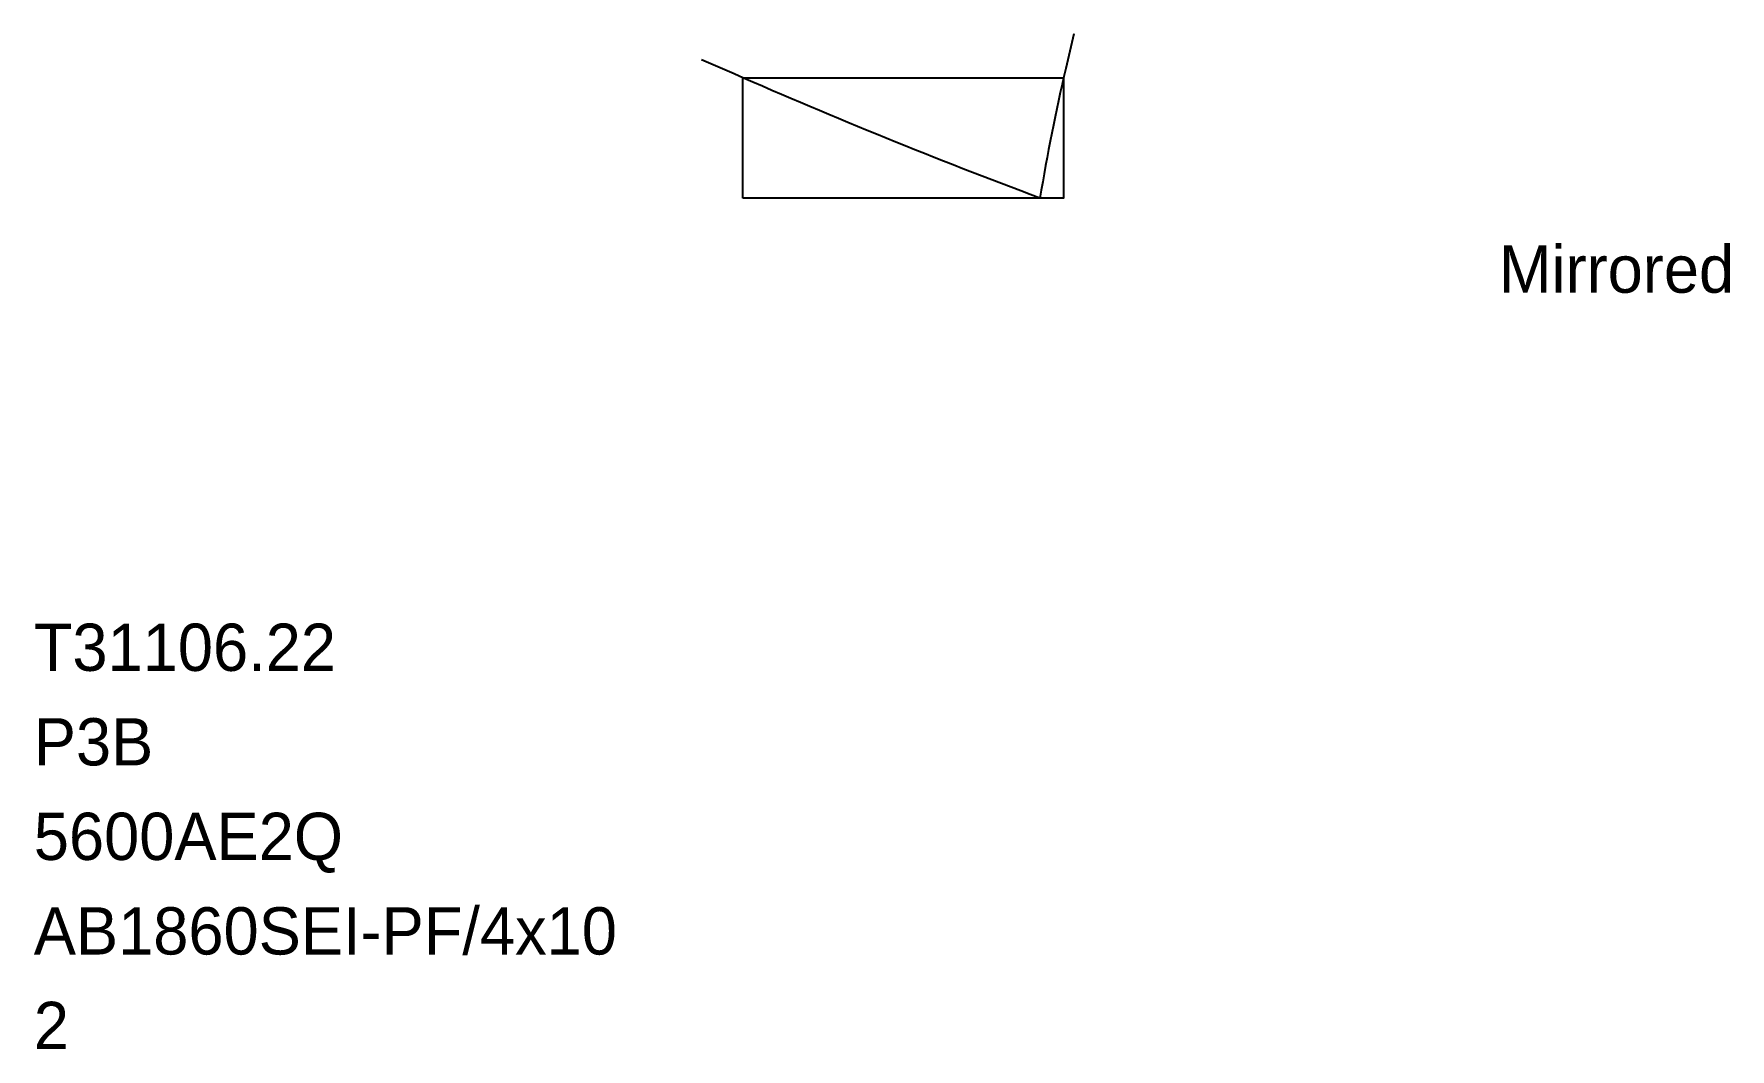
# Model space of a CAD drawing. Header units: metres. Extents: x -7.5 to 10.4, y -9 to 1.7.
import ezdxf

# ---------------------------------------------------------------- set-up
doc = ezdxf.new("R2010")
doc.units = ezdxf.units.M

msp = doc.modelspace()

# ---------------------------------------------------------------- linework, layer by layer
at = {"layer": 'BORDER_Z0P04', "color": 7}
msp.add_lwpolyline([(0, 0), (0, 1.2746), (3.3946, 1.2746), (3.3946, 0)], close=True, dxfattribs=at)
at = {"layer": 'ROUTE_Z0P25LT130RAMP', "color": 3}
msp.add_lwpolyline([(3.50158, 1.73739), (3.417132, 1.372022, 0.017115774), (3.145046, -0.000034, -0.013755727), (-0.09161, 1.314696), (-0.435372, 1.464538)], format="xyb", dxfattribs=at)

# ---------------------------------------------------------------- texts
at = {"layer": 'DESCRIPTION', "color": 1}
msp.add_text('P3B', height=0.5, dxfattribs=at).set_placement((-7.5, -6))
at = {"layer": 'FILENAME', "color": 1}
msp.add_text('5600AE2Q', height=0.5, dxfattribs=at).set_placement((-7.5, -7))
at = {"layer": 'ITEMNUMBER', "color": 1}
msp.add_text('T31106.22', height=0.5, dxfattribs=at).set_placement((-7.5, -5))
at = {"layer": 'MATERIALNAME', "color": 1}
msp.add_text('AB1860SEI-PF/4x10', height=0.5, dxfattribs=at).set_placement((-7.5, -8))
at = {"layer": 'Qty', "color": 1}
msp.add_text('2', height=0.5, dxfattribs=at).set_placement((-7.5, -9))
at = {"layer": 'RUNFIELD', "color": 1}
msp.add_text('Mirrored', height=0.5, dxfattribs=at).set_placement((8, -1))

doc.saveas('drawing.dxf')
